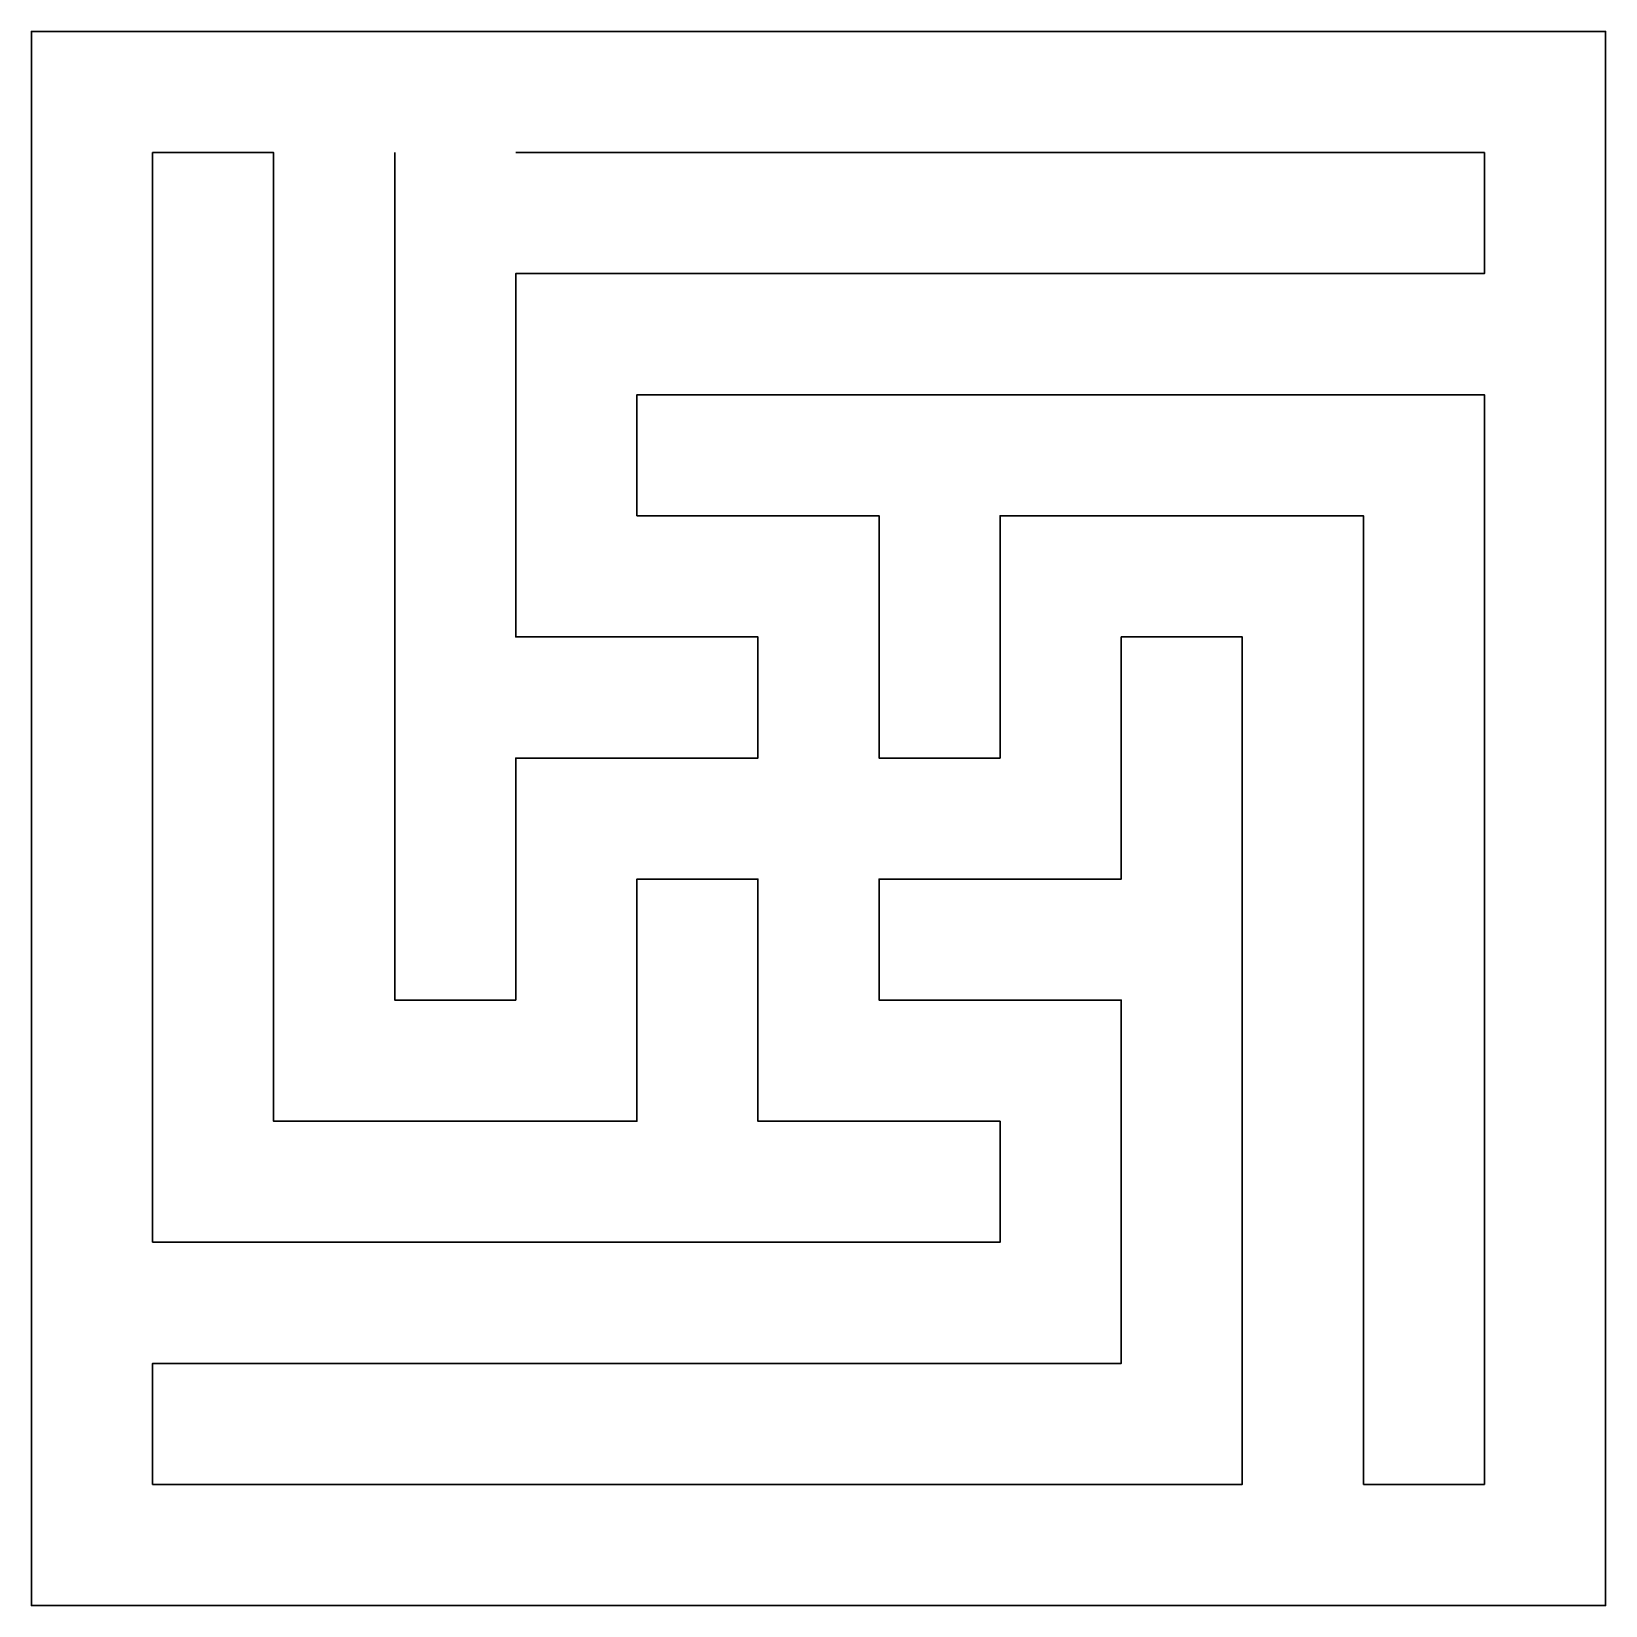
# Model space of a CAD drawing. Header units: centimetres. Extents: x 1.5 to 6.61, y 3.89 to 9.
import ezdxf

# ---------------------------------------------------------------- set-up
doc = ezdxf.new("R2010")
doc.units = ezdxf.units.CM
doc.header["$MEASUREMENT"] = 0
doc.layers.add('layer 1', color=7, linetype='Continuous')

msp = doc.modelspace()

# ---------------------------------------------------------------- linework, layer by layer
at = {"layer": 'layer 1', "color": 250, "lineweight": 30}
for points, knots in [([(6.61133, 7.03502), (6.61133, 7.03502), (6.61133, 9.00077), (6.61133, 9.00077), (6.61133, 9.00077), (6.61133, 9.00077), (6.21811, 9.00077), (6.21811, 9.00077), (6.21811, 9.00077), (6.21811, 9.00077), (3.07305, 9.00077), (3.07305, 9.00077), (3.07305, 9.00077), (3.07305, 9.00077), (1.89373, 9.00077), (1.89373, 9.00077), (1.89373, 9.00077), (1.89373, 9.00077), (1.50052, 9.00077), (1.50052, 9.00077), (1.50052, 9.00077), (1.50052, 9.00077), (1.50052, 5.8557), (1.50052, 5.8557), (1.50052, 5.8557), (1.50052, 5.8557), (1.50052, 4.28317), (1.50052, 4.28317), (1.50052, 4.28317), (1.50052, 4.28317), (1.50052, 3.88995), (1.50052, 3.88995), (1.50052, 3.88995), (1.50052, 3.88995), (1.89373, 3.88995), (1.89373, 3.88995), (1.89373, 3.88995), (1.89373, 3.88995), (3.46627, 3.88995), (3.46627, 3.88995), (3.46627, 3.88995), (3.46627, 3.88995), (6.61133, 3.88995), (6.61133, 3.88995)], [0, 0, 0, 0, 0.0833333, 0.0833333, 0.0833333, 0.0833333, 0.1666667, 0.1666667, 0.1666667, 0.1666667, 0.25, 0.25, 0.25, 0.25, 0.3333333, 0.3333333, 0.3333333, 0.3333333, 0.4166667, 0.4166667, 0.4166667, 0.4166667, 0.5, 0.5, 0.5, 0.5, 0.5833333, 0.5833333, 0.5833333, 0.5833333, 0.6666667, 0.6666667, 0.6666667, 0.6666667, 0.75, 0.75, 0.75, 0.75, 0.8333333, 0.8333333, 0.8333333, 0.8333333, 1, 1, 1, 1]), ([(1.89373, 5.06927), (1.89373, 5.06927), (1.89373, 7.03502), (1.89373, 7.03502), (1.89373, 7.03502), (1.89373, 7.03502), (1.89373, 8.60755), (1.89373, 8.60755), (1.89373, 8.60755), (1.89373, 8.60755), (2.28662, 8.60755), (2.28662, 8.60755), (2.28662, 8.60755), (2.28662, 8.60755), (2.28662, 5.46248), (2.28662, 5.46248), (2.28662, 5.46248), (2.28662, 5.46248), (2.67984, 5.46248), (2.67984, 5.46248), (2.67984, 5.46248), (2.67984, 5.46248), (3.07305, 5.46248), (3.07305, 5.46248), (3.07305, 5.46248), (3.07305, 5.46248), (3.46627, 5.46248), (3.46627, 5.46248), (3.46627, 5.46248), (3.46627, 5.46248), (3.46627, 6.24891), (3.46627, 6.24891), (3.46627, 6.24891), (3.46627, 6.24891), (3.85948, 6.24891), (3.85948, 6.24891), (3.85948, 6.24891), (3.85948, 6.24891), (3.85948, 6.2486), (3.85948, 6.2486), (3.85948, 6.2486), (3.85948, 6.2486), (3.85948, 5.8557), (3.85948, 5.8557), (3.85948, 5.8557), (3.85948, 5.8557), (3.85948, 5.46248), (3.85948, 5.46248), (3.85948, 5.46248), (3.85948, 5.46248), (4.25268, 5.46248), (4.25268, 5.46248), (4.25268, 5.46248), (4.25268, 5.46248), (4.64558, 5.46248), (4.64558, 5.46248), (4.64558, 5.46248), (4.64558, 5.46248), (4.64558, 5.06927), (4.64558, 5.06927), (4.64558, 5.06927), (4.64558, 5.06927), (1.89373, 5.06927), (1.89373, 5.06927), (1.89373, 5.06927), (1.89373, 5.06927), (1.89373, 5.06927), (1.89373, 5.06927)], [0, 0, 0, 0, 0.0555556, 0.0555556, 0.0555556, 0.0555556, 0.1111111, 0.1111111, 0.1111111, 0.1111111, 0.1666667, 0.1666667, 0.1666667, 0.1666667, 0.2222222, 0.2222222, 0.2222222, 0.2222222, 0.2777778, 0.2777778, 0.2777778, 0.2777778, 0.3333333, 0.3333333, 0.3333333, 0.3333333, 0.3888889, 0.3888889, 0.3888889, 0.3888889, 0.4444444, 0.4444444, 0.4444444, 0.4444444, 0.5, 0.5, 0.5, 0.5, 0.5555556, 0.5555556, 0.5555556, 0.5555556, 0.6111111, 0.6111111, 0.6111111, 0.6111111, 0.6666667, 0.6666667, 0.6666667, 0.6666667, 0.7222222, 0.7222222, 0.7222222, 0.7222222, 0.7777778, 0.7777778, 0.7777778, 0.7777778, 0.8333333, 0.8333333, 0.8333333, 0.8333333, 0.8888889, 0.8888889, 0.8888889, 0.8888889, 1, 1, 1, 1]), ([(3.07305, 8.60755), (3.07305, 8.60755), (6.21811, 8.60755), (6.21811, 8.60755), (6.21811, 8.60755), (6.21811, 8.60755), (6.21811, 8.21466), (6.21811, 8.21466), (6.21811, 8.21466), (6.21811, 8.21466), (3.07305, 8.21466), (3.07305, 8.21466), (3.07305, 8.21466), (3.07305, 8.21466), (3.07305, 8.21435), (3.07305, 8.21435), (3.07305, 8.21435), (3.07305, 8.21435), (3.07305, 7.82144), (3.07305, 7.82144), (3.07305, 7.82144), (3.07305, 7.82144), (3.07305, 7.42824), (3.07305, 7.42824), (3.07305, 7.42824), (3.07305, 7.42824), (3.07305, 7.03502), (3.07305, 7.03502), (3.07305, 7.03502), (3.07305, 7.03502), (3.85948, 7.03502), (3.85948, 7.03502), (3.85948, 7.03502), (3.85948, 7.03502), (3.85948, 6.6418), (3.85948, 6.6418), (3.85948, 6.6418), (3.85948, 6.6418), (3.07305, 6.6418), (3.07305, 6.6418), (3.07305, 6.6418), (3.07305, 6.6418), (3.07305, 6.24891), (3.07305, 6.24891), (3.07305, 6.24891), (3.07305, 6.24891), (3.07305, 5.8557), (3.07305, 5.8557), (3.07305, 5.8557), (3.07305, 5.8557), (2.67984, 5.8557), (2.67984, 5.8557), (2.67984, 5.8557), (2.67984, 5.8557), (2.67984, 8.60755), (2.67984, 8.60755)], [0, 0, 0, 0, 0.0666667, 0.0666667, 0.0666667, 0.0666667, 0.1333333, 0.1333333, 0.1333333, 0.1333333, 0.2, 0.2, 0.2, 0.2, 0.2666667, 0.2666667, 0.2666667, 0.2666667, 0.3333333, 0.3333333, 0.3333333, 0.3333333, 0.4, 0.4, 0.4, 0.4, 0.4666667, 0.4666667, 0.4666667, 0.4666667, 0.5333333, 0.5333333, 0.5333333, 0.5333333, 0.6, 0.6, 0.6, 0.6, 0.6666667, 0.6666667, 0.6666667, 0.6666667, 0.7333333, 0.7333333, 0.7333333, 0.7333333, 0.8, 0.8, 0.8, 0.8, 0.8666667, 0.8666667, 0.8666667, 0.8666667, 1, 1, 1, 1]), ([(5.82522, 4.28317), (5.82522, 4.28317), (5.82522, 7.42824), (5.82522, 7.42824), (5.82522, 7.42824), (5.82522, 7.42824), (5.82491, 7.42824), (5.82491, 7.42824), (5.82491, 7.42824), (5.82491, 7.42824), (5.432, 7.42824), (5.432, 7.42824), (5.432, 7.42824), (5.432, 7.42824), (5.0388, 7.42824), (5.0388, 7.42824), (5.0388, 7.42824), (5.0388, 7.42824), (4.64558, 7.42824), (4.64558, 7.42824), (4.64558, 7.42824), (4.64558, 7.42824), (4.64558, 6.6418), (4.64558, 6.6418), (4.64558, 6.6418), (4.64558, 6.6418), (4.25268, 6.6418), (4.25268, 6.6418), (4.25268, 6.6418), (4.25268, 6.6418), (4.25268, 7.42824), (4.25268, 7.42824), (4.25268, 7.42824), (4.25268, 7.42824), (4.25237, 7.42824), (4.25237, 7.42824), (4.25237, 7.42824), (4.25237, 7.42824), (3.85948, 7.42824), (3.85948, 7.42824), (3.85948, 7.42824), (3.85948, 7.42824), (3.46627, 7.42824), (3.46627, 7.42824), (3.46627, 7.42824), (3.46627, 7.42824), (3.46627, 7.82144), (3.46627, 7.82144), (3.46627, 7.82144), (3.46627, 7.82144), (6.21811, 7.82144), (6.21811, 7.82144), (6.21811, 7.82144), (6.21811, 7.82144), (6.21811, 5.8557), (6.21811, 5.8557), (6.21811, 5.8557), (6.21811, 5.8557), (6.21811, 4.28317), (6.21811, 4.28317), (6.21811, 4.28317), (6.21811, 4.28317), (5.82522, 4.28317), (5.82522, 4.28317), (5.82522, 4.28317), (5.82522, 4.28317), (5.82522, 4.28317), (5.82522, 4.28317)], [0, 0, 0, 0, 0.0555556, 0.0555556, 0.0555556, 0.0555556, 0.1111111, 0.1111111, 0.1111111, 0.1111111, 0.1666667, 0.1666667, 0.1666667, 0.1666667, 0.2222222, 0.2222222, 0.2222222, 0.2222222, 0.2777778, 0.2777778, 0.2777778, 0.2777778, 0.3333333, 0.3333333, 0.3333333, 0.3333333, 0.3888889, 0.3888889, 0.3888889, 0.3888889, 0.4444444, 0.4444444, 0.4444444, 0.4444444, 0.5, 0.5, 0.5, 0.5, 0.5555556, 0.5555556, 0.5555556, 0.5555556, 0.6111111, 0.6111111, 0.6111111, 0.6111111, 0.6666667, 0.6666667, 0.6666667, 0.6666667, 0.7222222, 0.7222222, 0.7222222, 0.7222222, 0.7777778, 0.7777778, 0.7777778, 0.7777778, 0.8333333, 0.8333333, 0.8333333, 0.8333333, 0.8888889, 0.8888889, 0.8888889, 0.8888889, 1, 1, 1, 1]), ([(4.64558, 4.28317), (4.64558, 4.28317), (1.89373, 4.28317), (1.89373, 4.28317), (1.89373, 4.28317), (1.89373, 4.28317), (1.89373, 4.67606), (1.89373, 4.67606), (1.89373, 4.67606), (1.89373, 4.67606), (5.0388, 4.67606), (5.0388, 4.67606), (5.0388, 4.67606), (5.0388, 4.67606), (5.0388, 5.8557), (5.0388, 5.8557), (5.0388, 5.8557), (5.0388, 5.8557), (4.25268, 5.8557), (4.25268, 5.8557), (4.25268, 5.8557), (4.25268, 5.8557), (4.25268, 6.2486), (4.25268, 6.2486), (4.25268, 6.2486), (4.25268, 6.2486), (5.0388, 6.2486), (5.0388, 6.2486), (5.0388, 6.2486), (5.0388, 6.2486), (5.0388, 6.24891), (5.0388, 6.24891), (5.0388, 6.24891), (5.0388, 6.24891), (5.0388, 6.6418), (5.0388, 6.6418), (5.0388, 6.6418), (5.0388, 6.6418), (5.0388, 7.03502), (5.0388, 7.03502), (5.0388, 7.03502), (5.0388, 7.03502), (5.432, 7.03502), (5.432, 7.03502), (5.432, 7.03502), (5.432, 7.03502), (5.432, 4.28317), (5.432, 4.28317), (5.432, 4.28317), (5.432, 4.28317), (4.64558, 4.28317), (4.64558, 4.28317), (4.64558, 4.28317), (4.64558, 4.28317), (4.64558, 4.28317), (4.64558, 4.28317)], [0, 0, 0, 0, 0.0666667, 0.0666667, 0.0666667, 0.0666667, 0.1333333, 0.1333333, 0.1333333, 0.1333333, 0.2, 0.2, 0.2, 0.2, 0.2666667, 0.2666667, 0.2666667, 0.2666667, 0.3333333, 0.3333333, 0.3333333, 0.3333333, 0.4, 0.4, 0.4, 0.4, 0.4666667, 0.4666667, 0.4666667, 0.4666667, 0.5333333, 0.5333333, 0.5333333, 0.5333333, 0.6, 0.6, 0.6, 0.6, 0.6666667, 0.6666667, 0.6666667, 0.6666667, 0.7333333, 0.7333333, 0.7333333, 0.7333333, 0.8, 0.8, 0.8, 0.8, 0.8666667, 0.8666667, 0.8666667, 0.8666667, 1, 1, 1, 1]), ([(6.61133, 7.03502), (6.61133, 7.03502), (6.61133, 3.88995), (6.61133, 3.88995), (6.61133, 3.88995), (6.61133, 7.03502), (6.61133, 7.03502)], [0, 0, 0, 0, 1, 1, 1, 4.14507, 4.14507, 4.14507, 4.14507])]:
    msp.add_open_spline(points, degree=3, knots=knots, dxfattribs=at)
msp.add_open_spline([(6.61133, 3.88995), (6.61133, 3.88995), (6.61133, 3.88995), (6.61133, 3.88995)], degree=3, dxfattribs=at)

doc.saveas('drawing.dxf')
